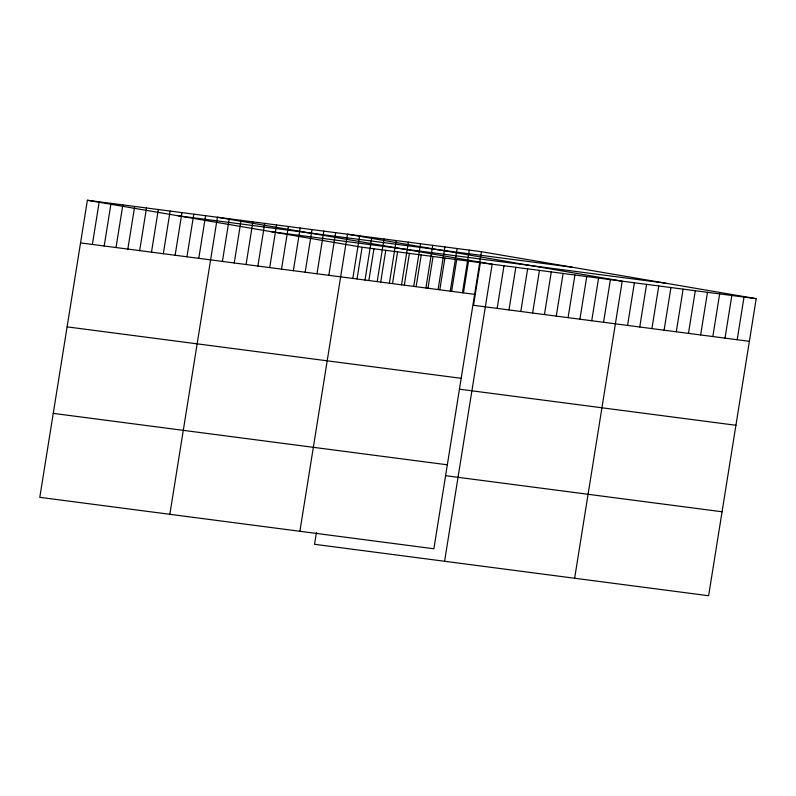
<?xml version="1.0" encoding="UTF-8"?>
<svg xmlns="http://www.w3.org/2000/svg" width="796" height="796" viewBox="0 0 796 796"><rect width="100%" height="100%" fill="white"/><g stroke="black" fill="none" stroke-linecap="round" stroke-linejoin="round"><path stroke-width="1.19" d="M481.461 251.705L87.381 200.264L39.8 497.331L433.88 548.762L481.461 251.705L756.2 298.669L708.619 595.736L314.539 544.295L316.41 532.633M92.376 244.452L99.201 201.816M104.196 245.994L111.022 203.358M116.017 247.536L122.853 204.9M127.838 249.078L134.673 206.443M139.658 250.631L146.494 207.985M151.489 252.173L158.314 209.527M163.309 253.715L170.135 211.069M175.13 255.257L181.956 212.612M186.951 256.8L193.786 214.154M198.771 258.342L205.607 215.696M169.846 514.306L217.427 217.238L492.167 264.212L444.586 561.27M222.422 261.426L229.248 218.781M234.243 262.969L241.069 220.333M246.064 264.511L252.889 221.875M257.884 266.053L264.72 223.417M269.705 267.595L276.54 224.96M281.525 269.138L288.361 226.502M293.356 270.69L300.182 228.044M305.176 272.232L312.002 229.586M316.997 273.774L323.823 231.129M328.818 275.316L335.653 232.671M299.893 531.28L347.474 234.213L622.213 281.187L574.632 578.244M352.817 278.451L359.653 235.805M357.046 278.908L362.12 247.238L756.2 298.669M365.006 280.033L371.832 237.397M368.876 280.451L373.951 248.78M377.185 281.625L384.01 238.989M380.697 282.003L385.771 250.322M389.363 283.217L396.189 240.571M392.518 283.545L397.592 251.864M401.542 284.809L408.378 242.163M404.338 285.087L409.413 253.407M413.721 286.401L420.557 243.755M416.159 286.63L421.233 254.949M425.91 287.983L432.735 245.347M427.979 288.172L433.054 256.491M438.089 289.575L444.914 246.929M439.81 289.714L444.884 258.033M450.267 291.167L457.093 248.521M451.63 291.256L456.705 259.576M462.446 292.759L469.282 250.113M463.451 292.799L468.526 261.118M480.346 262.67L473.52 305.306L749.374 341.315M497.162 308.39L503.987 265.755M508.982 309.933L515.818 267.297M520.803 311.485L527.639 268.839M532.623 313.027L539.459 270.381M544.454 314.569L551.28 271.924M556.275 316.111L563.1 273.466M568.095 317.654L574.921 275.008M579.916 319.196L586.752 276.55M591.736 320.738L598.572 278.093M603.557 322.28L610.393 279.635M627.566 325.415L634.392 282.769M639.745 327.007L646.571 284.361M651.924 328.589L658.76 285.953M664.103 330.181L670.938 287.545M676.292 331.773L683.117 289.127M688.47 333.365L695.296 290.719M700.649 334.957L707.475 292.311M712.828 336.539L719.654 293.903M725.007 338.131L731.842 295.495M737.186 339.723L744.021 297.077M178.045 215.766L572.125 267.207M271.456 231.736L665.536 283.167M80.555 242.909L474.625 294.341M67.103 326.867L461.183 378.309M460.068 389.264L735.922 425.273M53.252 413.373L447.322 464.804M446.218 475.769L722.062 511.768M87.381 200.264L362.12 247.238"/></g></svg>
